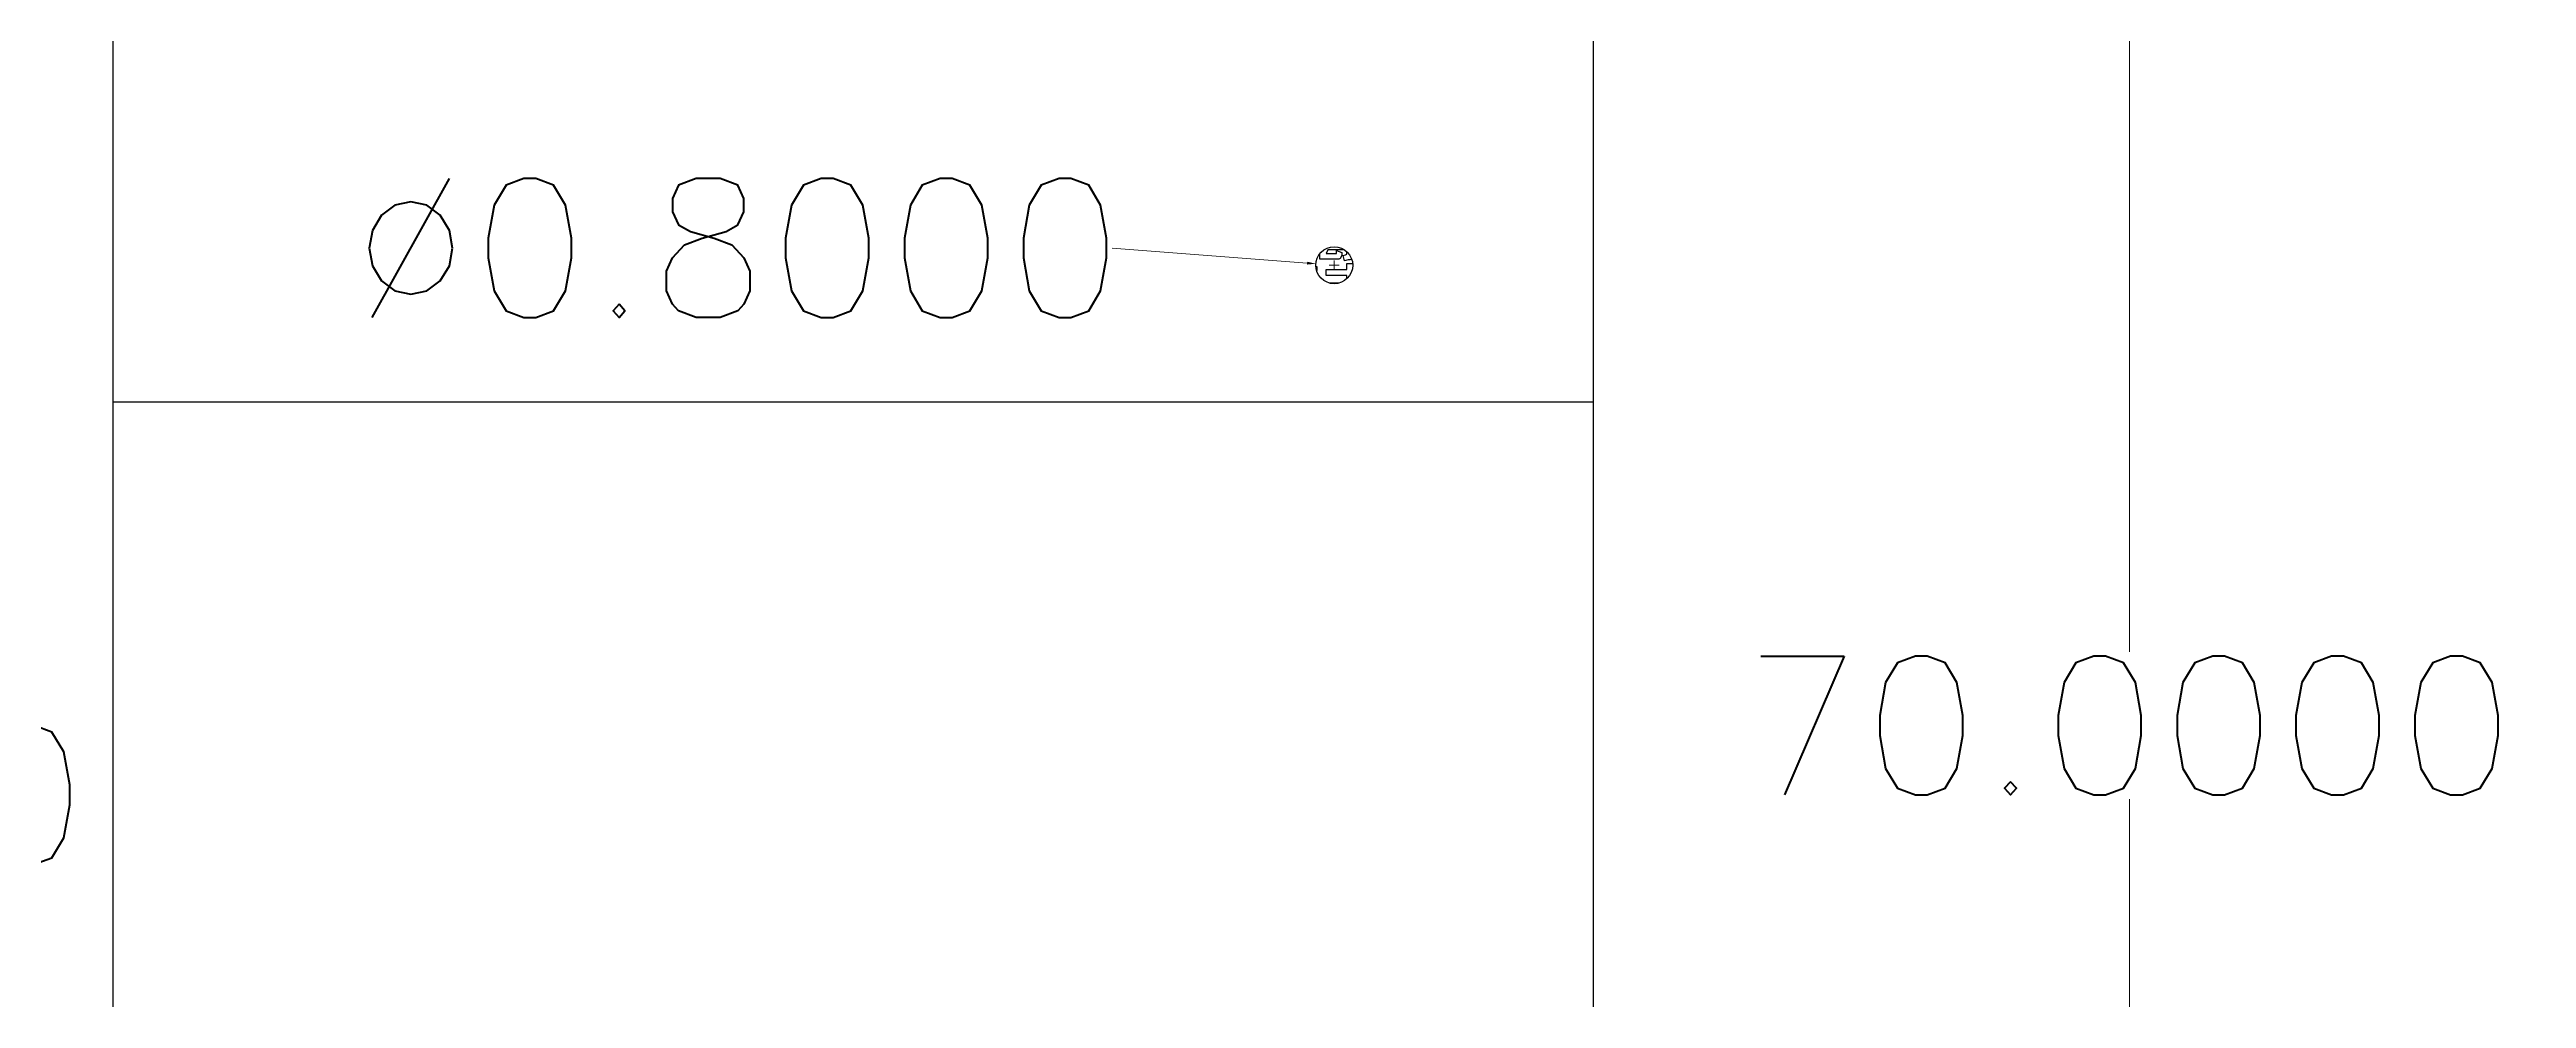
# Model space of a CAD drawing. Header units: inches. Extents: x 0 to 297, y 0 to 210.
# Drawn here: x 215.7 to 269.3, y 107.3 to 127.8 of the extents above; entities that cross this region are included whole.
import ezdxf

# ---------------------------------------------------------------- set-up
doc = ezdxf.new("R2010")
doc.units = ezdxf.units.IN
doc.header["$LTSCALE"] = 0.64311
doc.header["$MEASUREMENT"] = 0
doc.header["$PDMODE"] = 3
doc.header["$PDSIZE"] = 0.3125
doc.layers.get('0').update_dxf_attribs({"linetype": 'CONTINUOUS'})
doc.layers.get('Defpoints').update_dxf_attribs({"linetype": 'CONTINUOUS'})
doc.styles.get("Standard").update_dxf_attribs({"font": 'txt.shx', "height": 3})
doc.dimstyles.get("Standard").update_dxf_attribs({"dimtxt": 0.15625, "dimasz": 0.1875, "dimexe": 0.18, "dimexo": 0.0625, "dimgap": 0.09, "dimtad": 0, "dimtih": 1, "dimtoh": 1, "dimzin": 4, "dimdsep": 46, "dimtxsty": 'Standard', "dimcen": 0.09, "dimadec": 0, "dimazin": 0, "dimtp": 0.01, "dimtm": 0.01, "dimtfac": 1, "dimtofl": 0, "dimtmove": 0, "dimatfit": 3, "dimfxl": 1, "dimtolj": 1, "dimtzin": 4, "dimarcsym": 0})

# ---------------------------------------------------------------- blocks, each defined once
blk = doc.blocks.new('*D4')
at = {"color": 0, "lineweight": 0}
for p, q in [((217.05, 151.203), (188.287, 151.203)), ((188.498, 151.015), (188.498, 110.793)), ((188.498, 67.39), (188.498, 107.613)), ((217.05, 67.203), (188.287, 67.203))]:
    blk.add_line(p, q, dxfattribs=at)
for points in [[(188.467, 151.015), (188.529, 151.015), (188.498, 151.203)], [(188.467, 67.39), (188.529, 67.39), (188.498, 67.203)]]:
    blk.add_solid(points, dxfattribs=at)
at = {"layer": 'Defpoints', "color": 0, "lineweight": 0}
for p in [(217.123, 151.203), (188.498, 67.203), (217.123, 67.203)]:
    blk.add_point(p, dxfattribs=at)
at = {"color": 0, "lineweight": 0, "insert": (188.498, 109.203), "char_height": 3, "attachment_point": 5}
blk.add_mtext('\\A1;84.0000', dxfattribs=at)
blk = doc.blocks.new('*D10')
at = {"color": 0, "lineweight": 0}
for p, q in [((247.196, 148.203), (260.927, 148.203)), ((260.717, 148.015), (260.717, 114.793)), ((260.717, 78.39), (260.717, 111.613)), ((247.196, 78.203), (260.927, 78.203))]:
    blk.add_line(p, q, dxfattribs=at)
for points in [[(260.685, 148.015), (260.748, 148.015), (260.717, 148.203)], [(260.685, 78.39), (260.748, 78.39), (260.717, 78.203)]]:
    blk.add_solid(points, dxfattribs=at)
at = {"layer": 'Defpoints', "color": 0, "lineweight": 0}
for p in [(247.123, 148.203), (247.123, 78.203), (260.717, 78.203)]:
    blk.add_point(p, dxfattribs=at)
at = {"color": 0, "lineweight": 0, "insert": (260.717, 113.203), "char_height": 3, "attachment_point": 5}
blk.add_mtext('\\A1;70.0000', dxfattribs=at)
blk = doc.blocks.new('*D11')
at = {"color": 0, "lineweight": 0}
for p, q in [((219.05, 148.203), (208.002, 148.203)), ((208.212, 148.015), (208.212, 113.293)), ((208.212, 75.39), (208.212, 110.113)), ((219.05, 75.203), (208.002, 75.203))]:
    blk.add_line(p, q, dxfattribs=at)
for points in [[(208.181, 148.015), (208.243, 148.015), (208.212, 148.203)], [(208.181, 75.39), (208.243, 75.39), (208.212, 75.203)]]:
    blk.add_solid(points, dxfattribs=at)
at = {"layer": 'Defpoints', "color": 0, "lineweight": 0}
for p in [(219.123, 148.203), (208.212, 75.203), (219.123, 75.203)]:
    blk.add_point(p, dxfattribs=at)
at = {"color": 0, "lineweight": 0, "insert": (208.212, 111.703), "char_height": 3, "attachment_point": 5}
blk.add_mtext('\\A1;73.0000', dxfattribs=at)
blk = doc.blocks.new('*D31')
at = {"color": 0, "lineweight": 0}
for p, q in [((238.72, 123.524), (242.937, 123.198)), ((243.523, 123.048), (243.523, 123.258)), ((243.417, 123.153), (243.628, 123.153))]:
    blk.add_line(p, q, dxfattribs=at)
blk.add_solid([(242.939, 123.229), (242.934, 123.167), (243.124, 123.184)], dxfattribs=at)
at = {"layer": 'Defpoints', "color": 0, "lineweight": 0}
for p in [(243.124, 123.184), (243.921, 123.122)]:
    blk.add_point(p, dxfattribs=at)
at = {"color": 0, "lineweight": 0, "insert": (230.63, 123.524), "char_height": 3, "attachment_point": 5}
blk.add_mtext('\\A1;∅0.8000', dxfattribs=at)
blk = doc.blocks.new('*D33')
at = {"color": 0, "lineweight": 0}
for p, q in [((249.196, 151.203), (286.6, 151.203)), ((286.389, 151.015), (286.389, 112.73)), ((286.389, 71.265), (286.389, 109.55)), ((236.172, 71.078), (286.6, 71.078))]:
    blk.add_line(p, q, dxfattribs=at)
for points in [[(286.358, 151.015), (286.421, 151.015), (286.389, 151.203)], [(286.358, 71.265), (286.421, 71.265), (286.389, 71.078)]]:
    blk.add_solid(points, dxfattribs=at)
at = {"layer": 'Defpoints', "color": 0, "lineweight": 0}
for p in [(249.123, 151.203), (236.099, 71.078), (286.389, 71.078)]:
    blk.add_point(p, dxfattribs=at)
at = {"color": 0, "lineweight": 0, "insert": (286.389, 111.14), "char_height": 3, "attachment_point": 5}
blk.add_mtext('\\A1;80.1250', dxfattribs=at)

msp = doc.modelspace()

# ---------------------------------------------------------------- linework, layer by layer
at = {"color": 7, "linetype": 'Continuous'}
for p, q in [((217.12265, 67.2029), (217.12265, 151.2029)), ((249.12265, 151.2029), (249.12265, 67.2029))]:
    msp.add_line(p, q, dxfattribs=at)
at = {"color": 40, "linetype": 'Continuous'}
for p, q in [((243.20837, 123.28227), (243.20837, 123.38834)), ((243.62107, 123.28227), (243.20837, 123.28227)), ((243.38297, 123.48861), (243.35123, 123.40925)), ((243.35123, 123.40925), (243.57345, 123.40925)), ((243.72667, 123.48861), (243.38297, 123.48861)), ((243.57345, 123.40925), (243.57345, 123.47274)), ((243.57345, 123.47274), (243.68456, 123.42512)), ((243.65281, 123.29814), (243.62107, 123.28227)), ((243.68456, 123.36163), (243.65281, 123.29814)), ((243.68456, 123.42512), (243.68456, 123.36163)), ((243.71631, 123.36163), (243.76392, 123.3775)), ((243.74805, 123.25052), (243.71631, 123.36163)), ((243.82742, 123.26639), (243.74805, 123.25052)), ((243.76392, 123.3775), (243.79567, 123.39338)), ((243.79567, 123.39338), (243.79567, 123.44234)), ((243.79567, 123.06004), (243.79567, 123.18703)), ((243.79567, 123.18703), (243.92265, 123.18703)), ((243.85916, 123.26639), (243.82742, 123.26639)), ((243.90678, 123.28227), (243.85916, 123.26639)), ((243.12265, 123.12353), (243.14488, 123.12353)), ((243.14488, 123.12353), (243.14488, 123.04182)), ((243.35123, 122.93306), (243.35123, 123.06004)), ((243.35123, 123.06004), (243.79567, 123.06004)), ((243.79567, 122.93306), (243.35123, 122.93306)), ((243.41548, 122.77433), (243.6312, 122.77433)), ((243.79567, 122.86298), (243.79567, 122.93306)), ((217.12265, 120.2029), (249.12265, 120.2029))]:
    msp.add_line(p, q, dxfattribs=at)
at = {"color": 7, "linetype": 'Continuous'}
msp.add_circle((243.52265, 123.1529), 0.4, dxfattribs=at)

# ---------------------------------------------------------------- dimensions: what is measured, and where the dimension line sits
at = {"lineweight": 0}
dim = msp.add_linear_dim(base=(188.49776, 67.2029), p1=(217.12265, 151.2029), p2=(217.12265, 67.2029), angle=90, dimstyle='Standard', override={"dimexe": 0.210472, "dimexo": 0.073081, "dimdec": 4, "dimzin": 0, "dimdsep": 0, "dimcen": 0.105236, "dimtp": 0, "dimtm": 0, "dimtdec": 4, "dimtzin": 0, "dimlwd": 0, "dimlwe": 0}, dxfattribs=at)
dim.commit()
dim.dimension.update_dxf_attribs({"geometry": '*D4', "text_midpoint": (188.49776, 109.2029), "dimtype": 160})
for base, p1, p2, picture, middle in [((286.38926, 71.0779), (249.12265, 151.2029), (236.09877, 71.0779), '*D33', (286.38926, 111.1404)), ((208.21199, 75.2029), (219.12265, 148.2029), (219.12265, 75.2029), '*D11', (208.21199, 111.7029)), ((260.71654, 78.2029), (247.12265, 148.2029), (247.12265, 78.2029), '*D10', (260.71654, 113.2029))]:
    dim = msp.add_linear_dim(base=base, p1=p1, p2=p2, angle=90, dimstyle='Standard', override={"dimexe": 0.210472, "dimexo": 0.073081, "dimdec": 4, "dimzin": 0, "dimdsep": 0, "dimcen": 0.105236, "dimtp": 0, "dimtm": 0, "dimtdec": 4, "dimtzin": 0, "dimlwd": 0, "dimlwe": 0}, dxfattribs=at)
    dim.commit()
    dim.dimension.update_dxf_attribs({"geometry": picture, "text_midpoint": middle})
dim = msp.add_diameter_dim_2p(p1=(243.92147, 123.1221), p2=(243.12384, 123.1837), dimstyle='Standard', override={"dimexe": 0.210472, "dimexo": 0.073081, "dimdec": 4, "dimzin": 0, "dimdsep": 0, "dimcen": 0.105236, "dimtp": 0, "dimtm": 0, "dimtdec": 4, "dimtzin": 0, "dimlwd": 0, "dimlwe": 0}, dxfattribs=at)
dim.commit()
dim.dimension.update_dxf_attribs({"geometry": '*D31', "text_midpoint": (238.72018, 123.52384), "dimtype": 163})

doc.saveas('drawing.dxf')
